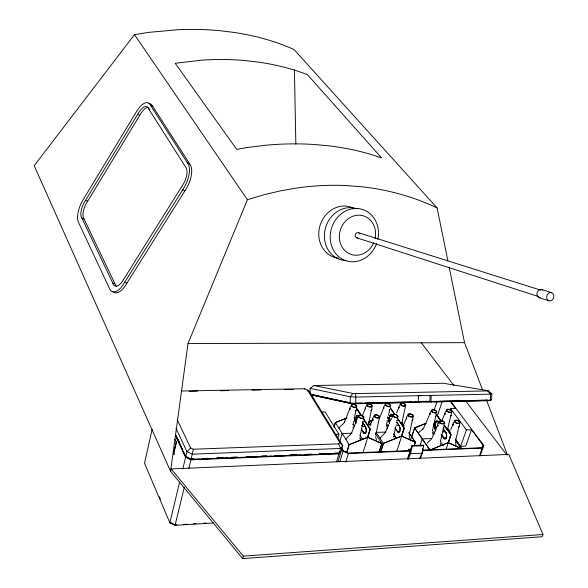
<?xml version="1.0" encoding="UTF-8"?>
<svg xmlns="http://www.w3.org/2000/svg" width="588" height="588" viewBox="0 0 588 588"><rect width="100%" height="100%" fill="white"/><g stroke="black" fill="none" stroke-linecap="round" stroke-linejoin="round"><path stroke-width="0.88" d="M371.925 407.55L371.837 409.645L370.918 410.534L371.491 409.829L369.161 420.787M310.604 394.769L350.588 403.471L355.747 403.772L417.487 402.302L417.502 401.78L414.775 401.847M310.898 394.445L350.183 402.971L355.814 403.295L418.296 401.825L418.428 395.717M310.023 393.416L310.133 388.381L313.83 385.53L352.896 393.445L355.711 393.6L487.57 390.924L490.554 394.166L490.436 400.127L431.033 401.523L429.894 401.303L430.026 395.232M489.914 400.59L489.922 400.075L491.053 399.649L491.046 400.163L489.914 400.59L431.239 401.979L430.1 401.758L430.107 401.236M431.033 401.523L431.166 395.445M431.239 401.979L431.247 401.457L437.663 401.303M313.83 385.53L443.58 383.28L488.194 390.711L491.781 393.725L491.664 399.664L489.407 400.538L483.975 400.663M350.183 402.971L350.316 396.746L352.896 393.445M350.588 403.471L350.602 402.934L310.611 394.261M355.747 403.772L355.762 403.236L362.112 403.081M355.814 403.295L355.711 393.6M379.253 418.524L376.416 431.849M360.04 437.112L360.113 438.258M375.592 436.568L376.438 439.92M405.411 406.705L401.81 423.029M386.536 425.888L386.573 424.911M413.004 417.553L412.879 419.634L412.004 420.538L412.364 420.222M393.916 436.913L393.96 435.928M409.152 435.392L409.91 438.714M451.474 412.967L451.165 415.481L450.232 416.039M459.603 423.963L459.294 426.498L458.361 427.079M455.413 441.904L456.053 445.226M437.112 207.924A309.332 264.666 -56.7 0 0 362.928 186.903L346.942 185.602A309.332 264.666 -56.7 0 0 297.601 187.888L280.888 190.762L264.137 194.709L247.423 199.722L187.991 343.568L170.579 471.319L242.653 558.6L542.092 536.748L542.981 534.499L508.848 454.421L171.145 468.93L170.579 471.319L34.192 165.713L134.461 34.641L149.102 32.333L178.164 29.709A237.045 162.766 -16 0 1 220.316 30.752L233.745 32.391A237.045 162.766 -16 0 1 294.037 49.539L437.112 207.924L447.894 260.918M353.065 424.529L353.711 421.243M177.289 419.839L190.63 447.968L193.327 449.232L191.019 459.441L199.259 459.11M360.179 435.671L363.178 421.287L362.59 422.015M386.728 423.492L387.411 420.244M354.682 416.333L355.99 410.233L355.402 410.939L356.335 410.042M394.114 434.503L395.856 426.351M409.314 433.973L412.526 419.825M152.145 429.277L144.508 463.27L169.844 522.783L175.062 525.327L213.385 522.989M388.425 415.393L389.8 409.358L389.249 410.056L389.954 409.601M432.592 429.879L435.936 415.665M440.522 441.037L443.94 426.734L443.44 427.461M447.556 429.38L450.967 415.238L450.481 415.944M176.268 441.669L173.636 452.841L174.313 454.318M173.563 454.715L176.437 442.485L174.923 439.214M408.182 459.184L410.512 453.723L412.306 446.152L411.916 445.579L423.353 445.138L423.75 445.711L421.941 453.252L419.582 458.691M455.604 440.478L459.088 426.241L458.603 426.969M179.627 482.079L169.844 522.783L172.064 523.298M182.817 468.805L185.58 457.302L175.275 435.164M181.288 391.013L304.841 388.741L309.222 391.395L342.745 445.77L341.246 450.739L339.078 453.436L191.063 459.39L185.69 456.854L186.947 451.635L190.63 447.968M184.294 487.268L175.062 525.327L175.033 524.746M188.807 468.68L190.953 459.831L338.953 453.863L341.121 451.165L337.982 461.58M242.653 558.6L243.329 556.13L171.145 468.93M311.684 396.305L312.184 394.548M333.991 426.969L335.344 422.537L346.92 417.928M334.116 426.962L335.395 422.625L346.971 418.009M337.916 437.619L338.938 434.201L325.142 411.938L321.489 412.034M339.577 442.264L342.194 433.532M333.933 453.693L338.512 453.51L338.637 453.083L334.058 453.267M336.601 461.69L338.953 453.863M339.078 453.436L340.577 448.453L342.745 445.77L339.761 442.514L307.34 389.859M339.893 461.639L343.076 451.084L341.18 447.997M346.663 452.664L349.059 444.756L367.713 437.296L381.825 443.528L375.534 433.907M346.788 452.657L349.184 444.749L335.344 422.537M345.715 462.161L348.353 453.488L410.468 450.981L407.771 459.184M368.272 424.11L369.066 421.537L373.321 419.832M368.323 424.191L369.117 421.618L373.38 419.913M372.498 418.737L373.792 416.547M367.574 437.347L370.021 429.181L363.186 418.685M362.833 452.789L365.721 444.131M365.662 444.043L370.271 429.174L363.435 418.678M375.372 434.98L376.18 432.386M379.025 452.135L381.891 443.44L379.076 452.223M380.568 452.165L383.325 443.477L401.67 436.098L415.349 442.279L408.829 432.775M380.693 452.157L383.442 443.47L376.055 432.393L385.831 432.062M401.53 436.156L404.052 428.079L396.959 417.715M396.635 451.43L399.605 442.867M404.176 428.071L401.611 436.017L383.266 443.389M399.546 442.779L404.301 428.064L397.084 417.708M410.292 440.912L414.591 427.873L425.984 423.272M411.541 437.457L414.65 427.961L426.043 423.353M408.234 450.981L408.792 449.269L411.526 449.159M407.69 458.449L411.916 445.579M414.217 445.719L415.407 442.183L414.275 445.623M419.935 445.829L422.235 438.883M434.179 410.145L437.06 401.479M420.413 458.64L423.132 450.467L482.204 448.085L483.784 445.535L450.974 401.648M437.171 416.414L442.095 401.685M450.04 410.358L450.614 408.653L455.634 408.52L450.165 401.2M443.999 425.168L450.827 434.605L448.137 442.727M446.071 449.475L451.07 434.591L444.241 425.161M466.38 429.894L471.48 429.725L465.755 446.094L460.683 446.299L466.38 429.894L450.614 408.653M481.146 449.46L483.196 445.41L471.48 429.725M479.47 455.781L482.204 448.085M482.27 448.012L483.196 445.41M480.08 455.92L483.784 445.535M357.026 419.531L351.484 433.187M365.435 408.109L362.171 416.208M370.344 424.911L372.682 419.075M396.606 412.989L398.958 407.256L398.995 407.705M404.081 423.867L406.477 418.097L406.756 419.038L406.293 417.759L407.587 415.598M379.51 417.995L383.78 407.646L383.81 408.094M385.507 432.04L388.808 424.338M437.604 425.403L432.062 437.972M444.719 413.93L441.603 421.081M450.629 429.828L453.127 424.102M124.671 282.218L123.561 284.129A18.632 8.43 -68.8 0 1 109.816 289.215L78.351 222.044A17.25 7.254 -67.7 0 1 82.798 200.287L136.607 111.367A17.611 7.563 -65.9 0 1 149.874 104.245L188.087 163.905A19.014 8.835 -66.6 0 1 183.853 187.991L124.671 282.218L126.949 283.078L186.117 188.969A19 8.857 -66.6 0 0 190.328 164.897L151.991 105.23A17.596 7.585 -65.9 0 0 148.904 103.584M126.949 283.078L125.839 284.989A18.61 8.453 -68.8 0 1 112.911 291.332M116.762 286.576A13.267 6.027 -68.7 0 1 114.998 283.872L112.734 283.034L81.93 218.163A12.297 5.174 -67.7 0 1 85.561 200.354L137.636 114.388A12.561 5.395 -65.9 0 1 148.492 108.604L149.903 109.258M114.998 283.872L84.062 219.008A12.282 5.189 -67.7 0 1 87.678 201.214L139.746 115.351A12.546 5.41 -65.9 0 1 148.815 107.604M339.107 428.226L340.121 426.565L343.568 423.551L344.744 421.5L344.458 422.066L349.904 408.498L350.132 409.439L349.72 408.153L350.999 405.977M346.038 439.361L347.074 437.685L351.095 433.848M379.973 438.148L385.081 432.695M357.1 418.582L358.136 416.988M366.53 405.602L365.251 407.763L365.67 409.042L365.449 408.557M418.303 433.54L419.376 431.886L422.948 429.034L422.338 429.578L424.227 426.851L430.019 413.533L429.916 414.393M384.875 405.154L383.648 407.146L383.876 408.315M400.053 404.779L398.782 406.925L399.068 407.925M431.342 439.214L427.138 443.029M430.982 411.424L429.681 413.592L430.012 414.621M446.042 411.019L444.741 413.173L445.241 414.452L444.925 413.511M454.12 421.986L452.804 424.161L453.157 425.205M338.512 453.51L339.504 452.275M193.327 449.232L338.673 443.852L339.761 442.514M435.781 416.061L435.171 416.473M397.084 420.677L396.716 420.993L397.422 420.523M304.239 389.175L304.841 388.741M443.756 427.344L443.183 427.572M491.781 393.725L490.554 394.166L355.946 397.054L350.316 396.746L310.133 388.381L311.39 388.102M487.57 390.924L488.194 390.711M243.329 556.13L542.981 534.499M175.128 524.915L176.959 524.805M183.368 524.415L187.028 524.187M193.43 523.805L196.179 523.636M203.499 523.188L206.241 523.026M410.512 453.723L421.941 453.252M192.96 458.919L191.122 458.993L193.819 458.934M202.118 458.552L207.615 458.331M216.781 457.964L222.279 457.743M231.437 457.376L236.935 457.155M246.1 456.788L251.598 456.567M260.756 456.2L266.254 455.979M274.5 455.649L280.917 455.399M289.164 455.068L295.573 454.811M304.738 454.443L310.236 454.223M319.394 453.855L324.892 453.635M202.948 458.574L208.424 458.353M217.553 457.986L223.036 457.765M232.164 457.398L237.64 457.177M247.68 456.78L252.252 456.597M262.292 456.192L266.856 456.009M276.897 455.604L281.461 455.421M290.597 455.061L296.984 454.803M305.201 454.473L311.596 454.215M319.806 453.885L326.2 453.635M334.418 453.304L338.071 453.157M202.007 459L213.922 458.522M216.671 458.412L227.659 457.964M231.327 457.817L242.322 457.376M245.982 457.229L256.978 456.788M260.638 456.641L271.634 456.2M275.302 456.053L286.29 455.612M289.957 455.465L300.953 455.024M304.613 454.869L315.609 454.428M319.269 454.281L330.265 453.84M481.748 447.747L423.397 450.099L422.449 448.725M429.857 450.033L448.218 442.588L461.749 448.754L455.355 439.942M412.306 446.152L423.75 445.711M422.118 438.883L431.812 438.53M443.617 438.104L446.351 438.001M441.125 434.525L443.977 438.163A3.55 1.793 87 0 0 446.468 437.45A3.55 1.793 87 0 0 445.91 432.489L443.131 428.806M349.007 444.668L367.662 437.207L381.774 443.448M443.007 428.806L445.91 432.489M342.069 433.532L352.065 433.202M363.031 432.827L365.699 432.739M397.422 431.673L400.024 431.585M335.748 434.304L338.938 434.201M362.333 422.419L365.618 427.094A3.557 1.624 87.7 0 1 366.111 432.07A3.557 1.624 87.7 0 1 363.862 432.797L361.517 429.159M396.599 422.162L399.48 426.021L396.716 422.155M414.65 427.961L429.924 450.121M436.156 427.226L435.914 427.233A3.506 1.764 87.3 0 1 435.37 422.338A3.506 1.764 87.3 0 1 437.803 421.596L438.045 421.581M358.43 416.208L358.305 416.216A3.521 1.588 88 0 0 356.108 416.98A3.521 1.588 88 0 0 356.585 421.89M391.902 415.275L392.152 415.268A3.477 1.646 87.8 0 0 389.873 416.025A3.477 1.646 87.8 0 0 390.373 420.883L390.131 420.89A3.477 1.646 87.8 0 1 389.631 416.032A3.477 1.646 87.8 0 1 391.902 415.275L392.461 416.091M417.289 401.538L427.358 401.303M429.894 401.303L417.171 401.604L418.296 401.825M364.839 403.023L387.536 402.486M390.263 402.42L412.048 401.905M439.501 401.259L462.418 400.722M465.167 400.656L487.173 400.141M421.64 401.898L415.569 402.038L417.487 402.302M423.375 401.854L431.445 401.913M416.363 402.082L430.1 401.758M357.519 403.662L351.007 403.434L311.206 394.776M360.246 403.596L382.097 403.081M384.831 403.015L407.587 402.479M409.41 402.435L416.694 402.258M434.165 401.847L456.803 401.31M458.618 401.266L481.256 400.729M418.208 395.481L420.935 395.423M189.24 391.307L197.443 391.152M220.228 390.733L228.431 390.579M251.914 390.145L261.094 389.976M284.041 389.55L293.221 389.381M187.991 343.568L464.535 342.657L482.535 389.763M541.871 289.634L551.617 292.692A4.278 3.513 -71.6 0 1 552.426 299.762A4.278 3.513 -71.6 0 1 546.678 297.785A4.278 3.513 -71.6 0 1 551.617 292.692M358.43 232.694L540.74 290.141M356.71 237.809L538.557 296.587M539.159 297.653L548.876 300.806M81.93 218.163L84.062 219.008M85.561 200.354L87.678 201.214M182.603 189.836L184.867 190.813M187.329 162.972L189.571 163.971M307.561 390.652L309.222 391.395M355.99 416.407L358.504 417.598M415.29 442.191L401.67 436.098M343.076 451.084L348.353 453.488M137.636 114.388L139.746 115.351M389.344 415.473L392.519 416.936M389.396 415.554L392.578 417.017M150.381 105.267L152.498 106.252M435.039 421.89L439.185 423.838M187.844 457.449L186.205 456.678L186.095 457.119L183.375 451.29M187.351 457.295L190.336 458.699M185.58 457.302L190.953 459.831M170.351 522.585L174.335 524.525M421.214 342.628L454.061 385.721M465.747 401.06L506.944 455.112M447.813 428.556L449.96 431.511M455.318 438.905L460.683 446.299M446.976 428.38L450.107 432.695M447.38 429.1L449.989 432.702M455.237 439.942L461.69 448.842L448.284 442.668L430.041 450.121L414.591 427.873M435.833 413.555L441.088 420.81M436.237 414.283L440.963 420.817M444.116 425.168L450.952 434.598L448.387 442.72M436.112 414.29L440.846 420.817M437.803 421.596L438.648 422.419L437.928 421.589A3.506 1.764 87.3 0 0 435.488 422.338A3.506 1.764 87.3 0 0 436.031 427.233M441.368 434.517L443.977 438.163M441.25 434.525L443.859 438.17A3.55 1.793 87 0 0 446.351 437.457A3.55 1.793 87 0 0 445.785 432.489M432.371 430.342L434.944 433.966M440.125 441.265L443.271 445.697M402.111 422.801L404.059 425.646M408.947 432.768L415.407 442.183M401.986 422.809L403.934 425.646M389.984 407.344L395.173 414.746M390.373 408.094L394.423 414.011M134.461 34.641L247.423 199.722M392.586 416.091L392.027 415.268A3.477 1.646 87.8 0 0 389.748 416.032A3.477 1.646 87.8 0 0 390.248 420.883M395.114 428.071L397.664 431.665M394.989 428.079L397.422 431.673A3.513 1.676 87.5 0 0 399.752 430.945A3.513 1.676 87.5 0 0 399.23 426.028M409.535 449.6L410.468 450.981M408.792 449.269L409.726 450.643L348.346 453.113L343.51 450.915L342.128 448.666M393.681 434.04L396.613 438.405M386.823 423.999L388.256 426.146M393.556 434.04L396.488 438.413M369.066 421.537L370.999 424.492M368.463 423.103L370.344 425.977M361.48 415.679L355.983 407.447L361.355 415.687M363.31 418.685L370.146 429.174L367.823 437.34M355.858 407.447L361.23 415.687M362.583 422.405L365.618 427.094M362.458 422.412L365.493 427.094M361.392 429.166L363.737 432.805M361.267 429.166L363.612 432.812A3.557 1.624 87.8 0 0 365.861 432.077A3.557 1.624 87.8 0 0 365.368 427.101M352.932 424.308L354.314 426.476M359.885 435.194L362.84 439.618M391.277 419.229L391.02 418.7M148.492 108.604L185.367 166.691A13.561 6.306 -66.6 0 1 181.905 186.315L123.965 278.822A13.281 6.012 -68.7 0 1 112.734 283.034M176.01 428.358L186.947 451.635L192.327 454.171L340.577 448.453L338.673 443.852M178.076 439.258L179.237 441.75M175.65 434.723L182.611 449.658M175.349 434.664L185.69 456.854M353.359 428.248L353.013 427.116M360.451 439.383L360.025 438.442L360.451 439.412M386.926 427.189L387.382 428.24M159.333 496.742L160.399 499.249M433.113 434.635L432.364 432.29M486.46 400.038L507.407 454.855M433.716 424.066L435.804 430.769M433.599 424.073L435.679 430.769M433.738 424.911L435.561 430.776M387.896 417.061L389.675 423.154M387.771 417.068L389.55 423.154M387.904 417.936L389.432 423.162M354.196 417.135L355.909 423.294M354.321 418.017L355.784 423.301M354.196 418.024L355.659 423.301M440.581 444.756L440.287 443.462M449.173 267.202L464.535 342.657M452.98 424.507L453.047 424.97M386.5 425.161L386.61 426.05M393.872 436.171L393.982 437.06M437.803 424.984L438.119 425.947L437.619 424.646M391.174 418.538L391.204 419.001M294.419 69.737L295.845 144.126M338.57 258.242A26.423 23.469 -72 0 1 319.99 225.616A26.423 23.469 -72 0 1 353.542 208.248M540.063 297.807A4.234 3.484 -71.6 0 1 537.212 292.515A4.234 3.484 -71.6 0 1 542.68 290.06M373.777 242.609A20.249 17.89 -72.1 0 1 343.245 248.739A20.249 17.89 -72.1 0 1 353.557 216.009A20.249 17.89 -72.1 0 1 375.093 238.434M376.592 243.616A26.945 23.821 -72 0 1 335.939 253.825A26.945 23.821 -72 0 1 348.684 209.718A26.945 23.821 -72 0 1 377.797 239.426M346.119 260.513A26.71 23.667 -72 0 1 325.01 229.842A26.71 23.667 -72 0 1 357.041 208.828M357.952 237.846A2.697 2.389 -72.1 0 1 355.218 234.825A2.697 2.389 -72.1 0 1 358.989 232.98M359.444 233.421A2.697 2.389 -72.1 0 1 359.775 233.987M364.942 426.249A10.092 4.601 88 0 1 361.627 425.374M356.512 421.243A3.513 1.588 88 0 1 356.475 416.62A3.513 1.588 88 0 1 358.555 416.208M398.789 425.19A9.981 4.77 87.8 0 1 396.011 424.918M399.355 426.021A3.513 1.676 87.5 0 1 399.869 430.945A3.513 1.676 87.5 0 1 397.547 431.673M445.175 431.643A10.069 5.101 87.3 0 1 442.205 431.349M438.67 423.875A10.069 5.101 87.3 0 1 438.523 422.419M445.667 432.496A3.55 1.793 87 0 1 446.226 437.457A3.55 1.793 87 0 1 443.734 438.17M247.114 147.551L236.67 149.337L175.195 63.298L201.192 60.204A263.63 210.93 -28.4 0 1 244.659 60.52L258.617 62.137A263.218 210.629 -28.4 0 1 298.19 71.295L307.399 74.602L381.59 157.937L371.653 154.622A292.603 219.64 -29.4 0 0 328.567 145.809L313.279 144.435A293.243 220.074 -29.4 0 0 265.423 145.265L247.114 147.551M374.644 416.936A2.933 1.558 17.9 0 0 379.488 417.583A2.933 1.558 17.9 0 0 376.394 414.716A2.933 1.558 17.9 0 0 374.644 416.936M375.115 416.819A2.308 1.227 17.9 0 0 378.929 417.333A2.308 1.227 17.9 0 0 376.489 415.077A2.308 1.227 17.9 0 0 375.115 416.819M367.36 405.955A2.903 1.521 17.6 0 0 372.16 406.602A2.903 1.521 17.6 0 0 369.11 403.794A2.903 1.521 17.6 0 0 367.36 405.955M367.823 405.845A2.286 1.198 17.6 0 0 371.601 406.359A2.286 1.198 17.6 0 0 369.198 404.147A2.286 1.198 17.6 0 0 367.823 405.845M358.959 417.377A2.947 1.573 17.6 0 0 363.84 418.031A2.947 1.573 17.6 0 0 360.76 415.15A2.947 1.573 17.6 0 0 358.959 417.377M359.437 417.267A2.315 1.242 17.6 0 0 363.274 417.781A2.315 1.242 17.6 0 0 360.856 415.51A2.315 1.242 17.6 0 0 359.437 417.267M351.8 406.337A2.918 1.544 17.3 0 0 356.629 406.992A2.918 1.544 17.3 0 0 353.601 404.162A2.918 1.544 17.3 0 0 351.8 406.337M352.271 406.227A2.293 1.213 17.3 0 0 356.071 406.742A2.293 1.213 17.3 0 0 353.689 404.522A2.293 1.213 17.3 0 0 352.271 406.227M408.506 415.973A2.911 1.514 18.7 0 0 413.268 416.62A2.911 1.514 18.7 0 0 410.13 413.783A2.911 1.514 18.7 0 0 408.506 415.973M408.961 415.863A2.286 1.191 18.7 0 0 412.71 416.37A2.286 1.191 18.7 0 0 410.24 414.143A2.286 1.191 18.7 0 0 408.961 415.863M400.95 405.132A2.874 1.485 18.4 0 0 405.669 405.771A2.874 1.485 18.4 0 0 402.582 403A2.874 1.485 18.4 0 0 400.95 405.132M401.406 405.022A2.264 1.169 18.4 0 0 405.117 405.529A2.264 1.169 18.4 0 0 402.684 403.346A2.264 1.169 18.4 0 0 401.406 405.022M393.181 416.407A2.918 1.536 18.4 0 0 397.98 417.054A2.918 1.536 18.4 0 0 394.857 414.209A2.918 1.536 18.4 0 0 393.181 416.407M393.637 416.297A2.293 1.205 18.4 0 0 397.415 416.804A2.293 1.205 18.4 0 0 394.96 414.562A2.293 1.205 18.4 0 0 393.637 416.297M385.743 405.5A2.889 1.507 18.1 0 0 390.498 406.146A2.889 1.507 18.1 0 0 387.426 403.361A2.889 1.507 18.1 0 0 385.743 405.5M386.198 405.397A2.271 1.183 18.1 0 0 389.94 405.904A2.271 1.183 18.1 0 0 387.521 403.706A2.271 1.183 18.1 0 0 386.198 405.397M455.156 422.382A2.94 1.514 19.8 0 0 459.926 423.022A2.94 1.514 19.8 0 0 456.648 420.155A2.94 1.514 19.8 0 0 455.156 422.382M455.604 422.265A2.315 1.191 19.8 0 0 459.353 422.772A2.315 1.191 19.8 0 0 456.773 420.516A2.315 1.191 19.8 0 0 455.604 422.265M447.056 411.387A2.911 1.485 19.5 0 0 451.775 412.026A2.911 1.485 19.5 0 0 448.556 409.219A2.911 1.485 19.5 0 0 447.056 411.387M447.497 411.277A2.286 1.169 19.5 0 0 451.209 411.784A2.286 1.169 19.5 0 0 448.681 409.571A2.286 1.169 19.5 0 0 447.497 411.277M439.949 422.853A2.955 1.529 19.5 0 0 444.756 423.5A2.955 1.529 19.5 0 0 441.492 420.618A2.955 1.529 19.5 0 0 439.949 422.853M440.405 422.735A2.323 1.205 19.5 0 0 444.183 423.25A2.323 1.205 19.5 0 0 441.617 420.979A2.323 1.205 19.5 0 0 440.405 422.735M431.967 411.791A2.918 1.499 19.2 0 0 436.722 412.445A2.918 1.499 19.2 0 0 433.518 409.615A2.918 1.499 19.2 0 0 431.967 411.791M432.415 411.681A2.301 1.183 19.2 0 0 436.156 412.195A2.301 1.183 19.2 0 0 433.635 409.968A2.301 1.183 19.2 0 0 432.415 411.681"/></g></svg>
